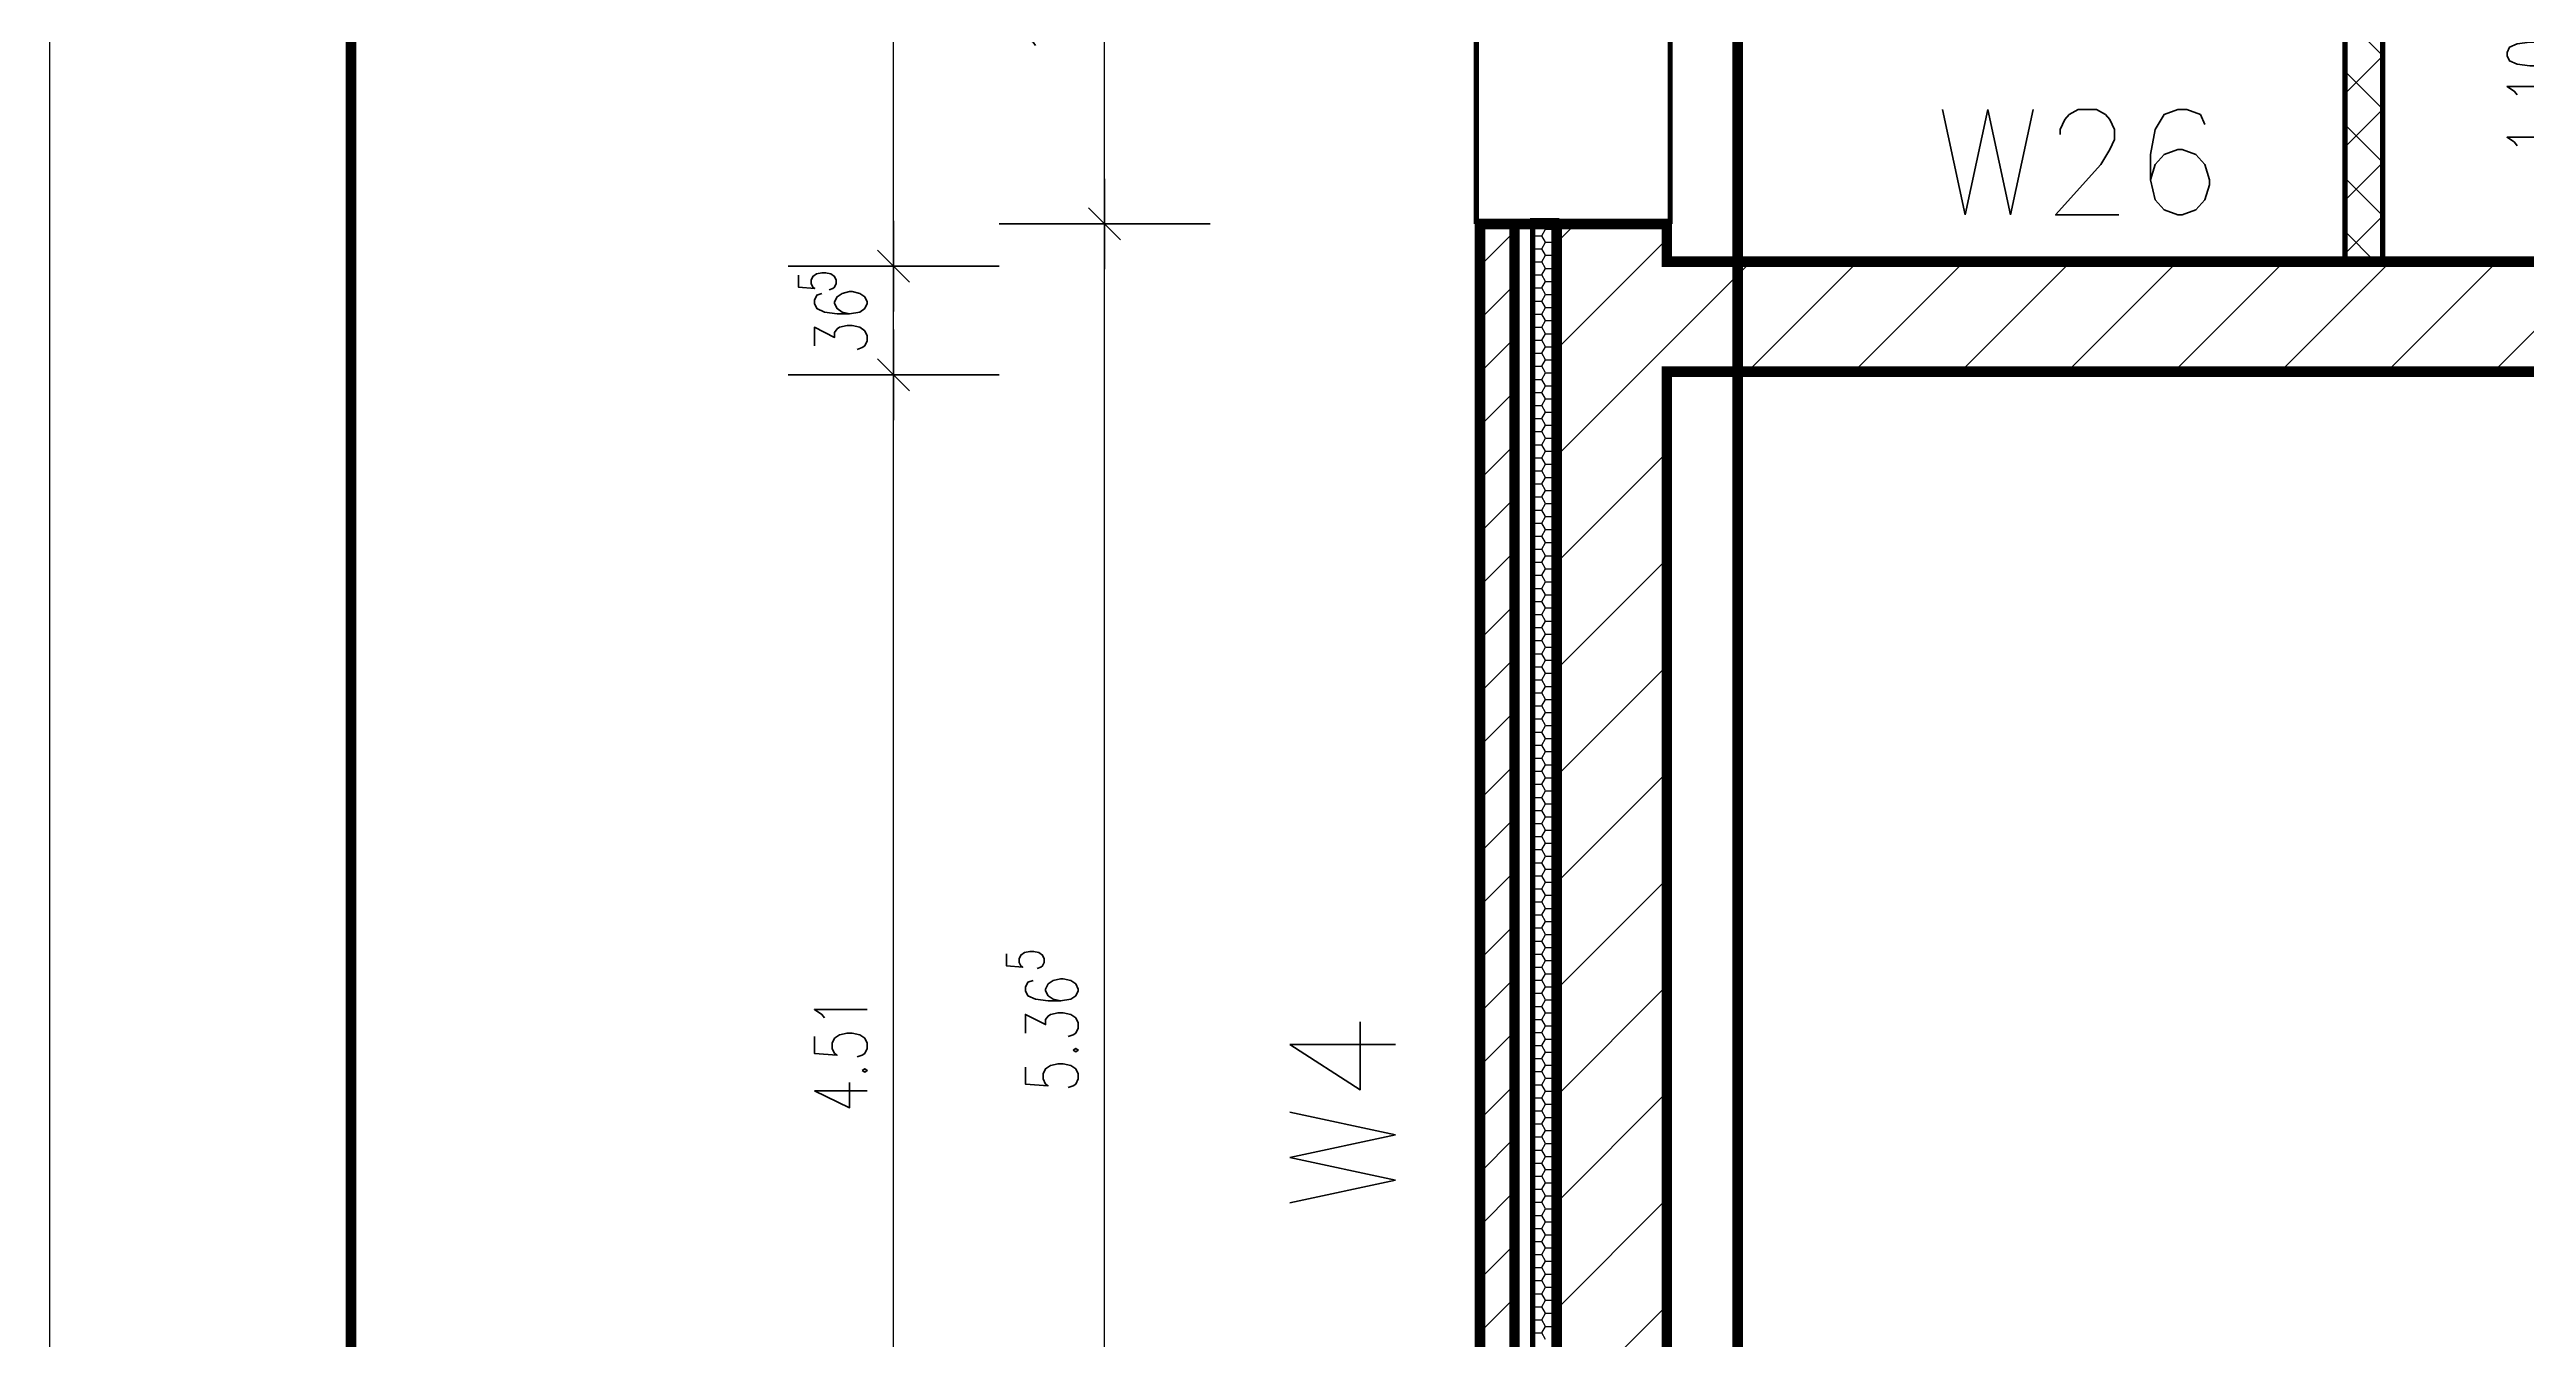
# Model space of a CAD drawing. Extents: x 0 to 42050, y 0 to 29700.
# Drawn here: x 0 to 8217, y 10917 to 15193 of the extents above; entities that cross this region are included whole.
import ezdxf
from ezdxf.enums import TextEntityAlignment as Align

# ---------------------------------------------------------------- set-up
doc = ezdxf.new("R2010")
doc.units = 0
doc.header["$LTSCALE"] = 1000
doc.linetypes.add('STRICHPUNKT', pattern=[1, 0.5, -0.25, 0, -0.25])
doc.layers.get('0').update_dxf_attribs({"linetype": 'CONTINUOUS'})
doc.layers.get('DEFPOINTS').update_dxf_attribs({"linetype": 'CONTINUOUS'})
for name, color, linetype in [('BEMASSUNG', 3, 'CONTINUOUS'), ('DAEMMUNG', 6, 'CONTINUOUS'), ('FENSTER', 8, 'CONTINUOUS'), ('LEGENDE-70', 1, 'CONTINUOUS'), ('MAUERWERK', 7, 'CONTINUOUS'), ('SCHNITTLINIEN', 1, 'STRICHPUNKT'), ('SCHRAFFUR-DAEMMUNG', 6, 'CONTINUOUS'), ('SCHRAFFUR-MAUER', 7, 'CONTINUOUS'), ('SCHRAFFUR-TRENNWAND', 5, 'CONTINUOUS'), ('SCHRAFFUR-VORMAUER', 7, 'CONTINUOUS'), ('TRENNWAENDE', 5, 'CONTINUOUS'), ('VORSATZSCHALLE', 7, 'CONTINUOUS')]:
    doc.layers.add(name, color=color, linetype=linetype)
doc.styles.get("Standard").update_dxf_attribs({"font": 'TXT.SHX', "width": 0.75, "height": 175})
doc.styles.add('STANDART', font='TXT.SHX', dxfattribs={"width": 0.75, "height": 175})
doc.dimstyles.get("Standard").update_dxf_attribs({"dimtxt": 2.5, "dimasz": 2.5, "dimexe": 1.25, "dimexo": 0.625, "dimtad": 1, "dimcen": 2.5, "dimazin": 3, "dimtfac": 1, "dimtmove": 0, "dimatfit": 3})

# ---------------------------------------------------------------- blocks, each defined once
blk = doc.blocks.new('*X14')
at = {"color": 0}
for p, q in [((5000, 14553.300859), (5061.699141, 14615)), ((5000, 14199.747468), (5365, 14564.747468)), ((5000, 13846.194078), (5643.805922, 14490)), ((5632.359313, 14125), (5997.359313, 14490)), ((5985.912703, 14125), (6350.912703, 14490)), ((6339.466094, 14125), (6704.466094, 14490)), ((6693.019485, 14125), (7058.019485, 14490)), ((7046.572875, 14125), (7411.572875, 14490)), ((7400.126266, 14125), (7765.126266, 14490)), ((7753.679656, 14125), (8118.679656, 14490)), ((8107.233047, 14125), (8472.233047, 14490)), ((5000, 13492.640687), (5365, 13857.640687)), ((5000, 13139.087297), (5365, 13504.087297)), ((5000, 12785.533906), (5365, 13150.533906)), ((5000, 12431.980515), (5365, 12796.980515)), ((5000, 12078.427125), (5365, 12443.427125)), ((5000, 11724.873734), (5365, 12089.873734)), ((5000, 11371.320344), (5365, 11736.320344)), ((5000, 11017.766953), (5365, 11382.766953)), ((5000, 10664.213562), (5365, 11029.213562))]:
    blk.add_line(p, q, dxfattribs=at)
blk = doc.blocks.new('*X20')
at = {"color": 0}
for p, q in [((4745, 14475.077554), (4860, 14590.077554)), ((4745, 14298.300859), (4860, 14413.300859)), ((4745, 14121.524164), (4860, 14236.524164)), ((4745, 13944.747468), (4860, 14059.747468)), ((4745, 13767.970773), (4860, 13882.970773)), ((4745, 13591.194078), (4860, 13706.194078)), ((4745, 13414.417382), (4860, 13529.417382)), ((4745, 13237.640687), (4860, 13352.640687)), ((4745, 13060.863992), (4860, 13175.863992)), ((4745, 12884.087297), (4860, 12999.087297)), ((4745, 12707.310601), (4860, 12822.310601)), ((4745, 12530.533906), (4860, 12645.533906)), ((4745, 12353.757211), (4860, 12468.757211)), ((4745, 12176.980515), (4860, 12291.980515)), ((4745, 12000.20382), (4860, 12115.20382)), ((4745, 11823.427125), (4860, 11938.427125)), ((4745, 11646.650429), (4860, 11761.650429)), ((4745, 11469.873734), (4860, 11584.873734)), ((4745, 11293.097039), (4860, 11408.097039)), ((4745, 11116.320344), (4860, 11231.320344)), ((4745, 10939.543648), (4860, 11054.543648)), ((4745, 10762.766953), (4860, 10877.766953)), ((4745, 10585.990258), (4860, 10700.990258)), ((4745, 10409.213562), (4860, 10524.213562)), ((4745, 10232.436867), (4860, 10347.436867)), ((4745, 10055.660172), (4860, 10170.660172)), ((4745, 9878.883476), (4860, 9993.883476)), ((4745, 9702.106781), (4860, 9817.106781)), ((4745, 9525.330086), (4860, 9640.330086)), ((4745, 9348.553391), (4860, 9463.553391)), ((4745, 9171.776695), (4860, 9286.776695)), ((4745, 8995), (4860, 9110)), ((4921.776695, 8995), (5036.776695, 9110)), ((5098.553391, 8995), (5213.553391, 9110)), ((5275.330086, 8995), (5390.330086, 9110)), ((5452.106781, 8995), (5567.106781, 9110)), ((5628.883476, 8995), (5743.883476, 9110)), ((5805.660172, 8995), (5920.660172, 9110)), ((5982.436867, 8995), (6097.436867, 9110)), ((6159.213562, 8995), (6274.213562, 9110)), ((6335.990258, 8995), (6450.990258, 9110)), ((6512.766953, 8995), (6627.766953, 9110)), ((6689.543648, 8995), (6804.543648, 9110)), ((6866.320344, 8995), (6981.320344, 9110)), ((7043.097039, 8995), (7158.097039, 9110)), ((7219.873734, 8995), (7334.873734, 9110)), ((7396.650429, 8995), (7511.650429, 9110)), ((7573.427125, 8995), (7688.427125, 9110))]:
    blk.add_line(p, q, dxfattribs=at)
blk = doc.blocks.new('*X34')
at = {"color": 0}
for p, q in [((7615, 15577.310601), (7627.689399, 15590)), ((7740, 15525.61146), (7675.61146, 15590)), ((7615, 15400.533906), (7740, 15525.533906)), ((7740, 15348.834765), (7615, 15473.834765)), ((7615, 15223.757211), (7740, 15348.757211)), ((7740, 15172.05807), (7615, 15297.05807)), ((7615, 15046.980515), (7740, 15171.980515)), ((7740, 14995.281374), (7615, 15120.281374)), ((7615, 14870.20382), (7740, 14995.20382)), ((7740, 14818.504679), (7615, 14943.504679)), ((7615, 14693.427125), (7740, 14818.427125)), ((7740, 14641.727984), (7615, 14766.727984)), ((7615, 14516.650429), (7740, 14641.650429)), ((7714.951288, 14490), (7615, 14589.951288))]:
    blk.add_line(p, q, dxfattribs=at)
blk = doc.blocks.new('*X44')
at = {"color": 0}
for p, q in [((4924.99999, 14619.357498), (4921.020602, 14626.25)), ((4950.00001, 14619.357498), (4953.979398, 14626.25)), ((4999.99999, 14619.357498), (4996.020602, 14626.25)), ((4920, 14610.697225), (4925.00001, 14619.357497)), ((4924.99999, 14576.056228), (4920, 14584.716465)), ((4920, 14567.395955), (4925.00001, 14576.056227)), ((4925, 14619.35748), (4950, 14619.35748)), ((4925, 14576.05621), (4950, 14576.05621)), ((4962.49999, 14597.706863), (4949.99999, 14619.357498)), ((4962.49999, 14554.405592), (4949.99999, 14576.056228)), ((4950.00001, 14576.056227), (4962.50001, 14597.706862)), ((4950.00001, 14532.754957), (4962.50001, 14554.405592)), ((4962.5, 14597.706845), (4987.5, 14597.706845)), ((4962.5, 14554.405575), (4987.5, 14554.405575)), ((4999.99999, 14576.056227), (4987.49999, 14597.706863)), ((4999.99999, 14532.754957), (4987.49999, 14554.405592)), ((4987.50001, 14597.706863), (5000, 14619.35748)), ((4987.50001, 14554.405592), (5000, 14576.05621)), ((4924.99999, 14532.754957), (4920, 14541.415195)), ((4920, 14524.094685), (4925.00001, 14532.754957)), ((4924.99999, 14489.453687), (4920, 14498.113925)), ((4920, 14480.793415), (4925.00001, 14489.453687)), ((4925, 14532.75494), (4950, 14532.75494)), ((4925, 14489.45367), (4950, 14489.45367)), ((4962.49999, 14511.104322), (4949.99999, 14532.754957)), ((4962.49999, 14467.803052), (4949.99999, 14489.453687)), ((4950.00001, 14489.453687), (4962.50001, 14511.104322)), ((4950.00001, 14446.152417), (4962.50001, 14467.803052)), ((4962.5, 14511.104305), (4987.5, 14511.104305)), ((4962.5, 14467.803035), (4987.5, 14467.803035)), ((4999.99999, 14489.453687), (4987.49999, 14511.104322)), ((4999.99999, 14446.152417), (4987.49999, 14467.803052)), ((4987.50001, 14511.104322), (5000, 14532.75494)), ((4987.50001, 14467.803052), (5000, 14489.45367)), ((4924.99999, 14446.152417), (4920, 14454.812655)), ((4920, 14437.492145), (4925.00001, 14446.152417)), ((4924.99999, 14402.851147), (4920, 14411.511385)), ((4920, 14394.190875), (4925.00001, 14402.851147)), ((4925, 14446.1524), (4950, 14446.1524)), ((4925, 14402.85113), (4950, 14402.85113)), ((4962.49999, 14424.501782), (4949.99999, 14446.152417)), ((4962.49999, 14381.200512), (4949.99999, 14402.851147)), ((4950.00001, 14402.851147), (4962.50001, 14424.501782)), ((4950.00001, 14359.549877), (4962.50001, 14381.200512)), ((4962.5, 14424.501765), (4987.5, 14424.501765)), ((4962.5, 14381.200495), (4987.5, 14381.200495)), ((4999.99999, 14402.851147), (4987.49999, 14424.501782)), ((4999.99999, 14359.549877), (4987.49999, 14381.200512)), ((4987.50001, 14424.501782), (5000, 14446.1524)), ((4987.50001, 14381.200512), (5000, 14402.85113)), ((4924.999991, 14359.549877), (4920, 14368.210115)), ((4920, 14350.889605), (4925.00001, 14359.549877)), ((4924.999991, 14316.248607), (4920, 14324.908845)), ((4920, 14307.588335), (4925.00001, 14316.248606)), ((4925, 14359.54986), (4950, 14359.54986)), ((4925, 14316.24859), (4950, 14316.24859)), ((4962.49999, 14337.899242), (4949.99999, 14359.549877)), ((4962.499991, 14294.597972), (4949.999991, 14316.248607)), ((4950.00001, 14316.248607), (4962.50001, 14337.899242)), ((4962.5, 14337.899225), (4987.5, 14337.899225)), ((4999.99999, 14316.248607), (4987.49999, 14337.899242)), ((4987.50001, 14337.899242), (5000, 14359.54986)), ((4987.50001, 14294.597972), (5000, 14316.24859)), ((4924.999991, 14272.947337), (4920, 14281.607575)), ((4920, 14264.287065), (4925.00001, 14272.947336)), ((4924.999991, 14229.646066), (4920, 14238.306305)), ((4920, 14220.985795), (4925.00001, 14229.646066)), ((4925, 14272.94732), (4950, 14272.94732)), ((4925, 14229.64605), (4950, 14229.64605)), ((4962.499991, 14251.296701), (4949.999991, 14272.947337)), ((4962.499991, 14207.995431), (4949.999991, 14229.646066)), ((4950.00001, 14272.947336), (4962.50001, 14294.597971)), ((4950.00001, 14229.646066), (4962.50001, 14251.296701)), ((4962.5, 14294.597955), (4987.5, 14294.597955)), ((4962.5, 14251.296685), (4987.5, 14251.296685)), ((4999.99999, 14272.947336), (4987.49999, 14294.597972)), ((4999.999991, 14229.646066), (4987.499991, 14251.296701)), ((4987.500009, 14207.995431), (5000, 14229.64605)), ((4987.50001, 14251.296701), (5000, 14272.94732)), ((4924.999991, 14186.344796), (4920, 14195.005035)), ((4920, 14177.684525), (4925.00001, 14186.344796)), ((4924.999991, 14143.043526), (4920, 14151.703765)), ((4920, 14134.383255), (4925.00001, 14143.043526)), ((4925, 14186.34478), (4950, 14186.34478)), ((4925, 14143.04351), (4950, 14143.04351)), ((4962.499991, 14164.694161), (4949.999991, 14186.344796)), ((4962.499991, 14121.392891), (4949.999991, 14143.043526)), ((4950.000009, 14143.043526), (4962.500009, 14164.694161)), ((4950.00001, 14186.344796), (4962.50001, 14207.995431)), ((4962.5, 14207.995415), (4987.5, 14207.995415)), ((4962.5, 14164.694145), (4987.5, 14164.694145)), ((4999.999991, 14186.344796), (4987.499991, 14207.995431)), ((4999.999991, 14143.043526), (4987.499991, 14164.694161)), ((4987.500009, 14164.694161), (5000, 14186.34478)), ((4987.500009, 14121.392891), (5000, 14143.04351)), ((4924.999991, 14099.742256), (4920, 14108.402495)), ((4920, 14091.081985), (4925.000009, 14099.742256)), ((4924.999991, 14056.440986), (4920, 14065.101225)), ((4920, 14047.780715), (4925.000009, 14056.440986)), ((4925, 14099.74224), (4950, 14099.74224)), ((4925, 14056.44097), (4950, 14056.44097)), ((4962.499991, 14078.091621), (4949.999991, 14099.742256)), ((4962.499991, 14034.790351), (4949.999991, 14056.440986)), ((4950.000009, 14099.742256), (4962.500009, 14121.392891)), ((4950.000009, 14056.440986), (4962.500009, 14078.091621)), ((4962.5, 14121.392875), (4987.5, 14121.392875)), ((4962.5, 14078.091605), (4987.5, 14078.091605)), ((4999.999991, 14099.742256), (4987.499991, 14121.392891)), ((4999.999991, 14056.440986), (4987.499991, 14078.091621)), ((4987.500009, 14078.091621), (5000, 14099.74224)), ((4987.500009, 14034.790351), (5000, 14056.44097)), ((4924.999991, 14013.139716), (4920, 14021.799955)), ((4920, 14004.479445), (4925.000009, 14013.139715)), ((4924.999991, 13969.838446), (4920, 13978.498685)), ((4920, 13961.178175), (4925.000009, 13969.838445)), ((4925, 14013.1397), (4950, 14013.1397)), ((4925, 13969.83843), (4950, 13969.83843)), ((4962.499991, 13991.489081), (4949.999991, 14013.139716)), ((4962.499991, 13948.18781), (4949.999991, 13969.838446)), ((4950.000009, 14013.139716), (4962.500009, 14034.790351)), ((4950.000009, 13969.838445), (4962.500009, 13991.48908)), ((4962.5, 14034.790335), (4987.5, 14034.790335)), ((4962.5, 13991.489065), (4987.5, 13991.489065)), ((4999.999991, 14013.139716), (4987.499991, 14034.790351)), ((4999.999991, 13969.838445), (4987.499991, 13991.489081)), ((4987.500009, 13991.489081), (5000, 14013.1397)), ((4987.500009, 13948.18781), (5000, 13969.83843)), ((4924.999991, 13926.537175), (4920, 13935.197415)), ((4920, 13917.876905), (4925.000009, 13926.537175)), ((4924.999991, 13883.235905), (4920, 13891.896145)), ((4925, 13926.53716), (4950, 13926.53716)), ((4962.499991, 13904.88654), (4949.999991, 13926.537175)), ((4950.000009, 13926.537175), (4962.500009, 13948.18781)), ((4950.000009, 13883.235905), (4962.500009, 13904.88654)), ((4962.5, 13948.187795), (4987.5, 13948.187795)), ((4962.5, 13904.886525), (4987.5, 13904.886525)), ((4999.999991, 13926.537175), (4987.499991, 13948.18781)), ((4999.999991, 13883.235905), (4987.499991, 13904.88654)), ((4987.500009, 13904.88654), (5000, 13926.53716)), ((4920, 13874.575635), (4925.000009, 13883.235905)), ((4924.999992, 13839.934635), (4920, 13848.594875)), ((4920, 13831.274365), (4925.000009, 13839.934635)), ((4924.999992, 13796.633365), (4920, 13805.293605)), ((4925, 13883.23589), (4950, 13883.23589)), ((4925, 13839.93462), (4950, 13839.93462)), ((4962.499991, 13861.58527), (4949.999991, 13883.235905)), ((4962.499991, 13818.284), (4949.999991, 13839.934635)), ((4950.000009, 13839.934635), (4962.500009, 13861.58527)), ((4950.000009, 13796.633365), (4962.500009, 13818.284)), ((4962.5, 13861.585255), (4987.5, 13861.585255)), ((4962.5, 13818.283985), (4987.5, 13818.283985)), ((4999.999991, 13839.934635), (4987.499991, 13861.58527)), ((4999.999991, 13796.633365), (4987.499991, 13818.284)), ((4987.500009, 13861.58527), (5000, 13883.23589)), ((4987.500009, 13818.284), (5000, 13839.93462)), ((4920, 13787.973095), (4925.000009, 13796.633365)), ((4924.999992, 13753.332095), (4920, 13761.992335)), ((4920, 13744.671825), (4925.000009, 13753.332095)), ((4925, 13796.63335), (4950, 13796.63335)), ((4925, 13753.33208), (4950, 13753.33208)), ((4962.499992, 13774.98273), (4949.999992, 13796.633365)), ((4962.499992, 13731.68146), (4949.999992, 13753.332095)), ((4950.000009, 13753.332095), (4962.500009, 13774.98273)), ((4950.000009, 13710.030825), (4962.500009, 13731.68146)), ((4962.5, 13774.982715), (4987.5, 13774.982715)), ((4962.5, 13731.681445), (4987.5, 13731.681445)), ((4999.999991, 13753.332095), (4987.499991, 13774.98273)), ((4999.999992, 13710.030825), (4987.499992, 13731.68146)), ((4987.500009, 13774.98273), (5000, 13796.63335)), ((4987.500009, 13731.68146), (5000, 13753.33208)), ((4924.999992, 13710.030825), (4920, 13718.691065)), ((4920, 13701.370555), (4925.000009, 13710.030824)), ((4924.999992, 13666.729555), (4920, 13675.389795)), ((4920, 13658.069285), (4925.000009, 13666.729554)), ((4925, 13710.03081), (4950, 13710.03081)), ((4925, 13666.72954), (4950, 13666.72954)), ((4962.499992, 13688.38019), (4949.999992, 13710.030825)), ((4962.499992, 13645.078919), (4949.999992, 13666.729555)), ((4950.000008, 13623.428284), (4962.500008, 13645.078919)), ((4950.000009, 13666.729554), (4962.500009, 13688.380189)), ((4962.5, 13688.380175), (4987.5, 13688.380175)), ((4962.5, 13645.078905), (4987.5, 13645.078905)), ((4999.999992, 13666.729554), (4987.499992, 13688.38019)), ((4999.999992, 13623.428284), (4987.499992, 13645.078919)), ((4987.500008, 13688.38019), (5000, 13710.03081)), ((4987.500008, 13645.078919), (5000, 13666.72954)), ((4924.999992, 13623.428284), (4920, 13632.088525)), ((4920, 13614.768015), (4925.000009, 13623.428284)), ((4924.999992, 13580.127014), (4920, 13588.787255)), ((4920, 13571.466745), (4925.000008, 13580.127014)), ((4925, 13623.42827), (4950, 13623.42827)), ((4925, 13580.127), (4950, 13580.127)), ((4962.499992, 13601.777649), (4949.999992, 13623.428284)), ((4962.499992, 13558.476379), (4949.999992, 13580.127014)), ((4950.000008, 13580.127014), (4962.500008, 13601.777649)), ((4950.000008, 13536.825744), (4962.500008, 13558.476379)), ((4962.5, 13601.777635), (4987.5, 13601.777635)), ((4962.5, 13558.476365), (4987.5, 13558.476365)), ((4999.999992, 13580.127014), (4987.499992, 13601.777649)), ((4999.999992, 13536.825744), (4987.499992, 13558.476379)), ((4987.500008, 13601.777649), (5000, 13623.42827)), ((4987.500008, 13558.476379), (5000, 13580.127)), ((4924.999992, 13536.825744), (4920, 13545.485985)), ((4920, 13528.165475), (4925.000008, 13536.825744)), ((4924.999992, 13493.524474), (4920, 13502.184715)), ((4920, 13484.864205), (4925.000008, 13493.524474)), ((4925, 13536.82573), (4950, 13536.82573)), ((4925, 13493.52446), (4950, 13493.52446)), ((4962.499992, 13515.175109), (4949.999992, 13536.825744)), ((4962.499992, 13471.873839), (4949.999992, 13493.524474)), ((4950.000008, 13493.524474), (4962.500008, 13515.175109)), ((4962.5, 13515.175095), (4987.5, 13515.175095)), ((4999.999992, 13493.524474), (4987.499992, 13515.175109)), ((4987.500008, 13515.175109), (5000, 13536.82573)), ((4987.500008, 13471.873839), (5000, 13493.52446)), ((4924.999992, 13450.223204), (4920, 13458.883445)), ((4920, 13441.562935), (4925.000008, 13450.223204)), ((4924.999992, 13406.921934), (4920, 13415.582175)), ((4920, 13398.261665), (4925.000008, 13406.921933)), ((4925, 13450.22319), (4950, 13450.22319)), ((4925, 13406.92192), (4950, 13406.92192)), ((4962.499992, 13428.572569), (4949.999992, 13450.223204)), ((4962.499992, 13385.271299), (4949.999992, 13406.921934)), ((4950.000008, 13450.223204), (4962.500008, 13471.873839)), ((4950.000008, 13406.921934), (4962.500008, 13428.572569)), ((4962.5, 13471.873825), (4987.5, 13471.873825)), ((4962.5, 13428.572555), (4987.5, 13428.572555)), ((4999.999992, 13450.223204), (4987.499992, 13471.873839)), ((4999.999992, 13406.921934), (4987.499992, 13428.572569)), ((4987.500008, 13428.572569), (5000, 13450.22319)), ((4987.500008, 13385.271299), (5000, 13406.92192)), ((4924.999992, 13363.620664), (4920, 13372.280905)), ((4920, 13354.960395), (4925.000008, 13363.620663)), ((4924.999993, 13320.319393), (4920, 13328.979635)), ((4920, 13311.659125), (4925.000008, 13320.319393)), ((4925, 13363.62065), (4950, 13363.62065)), ((4925, 13320.31938), (4950, 13320.31938)), ((4962.499992, 13341.970028), (4949.999992, 13363.620664)), ((4962.499992, 13298.668758), (4949.999992, 13320.319393)), ((4950.000008, 13363.620663), (4962.500008, 13385.271298)), ((4950.000008, 13320.319393), (4962.500008, 13341.970028)), ((4962.5, 13385.271285), (4987.5, 13385.271285)), ((4962.5, 13341.970015), (4987.5, 13341.970015)), ((4999.999992, 13363.620663), (4987.499992, 13385.271299)), ((4999.999992, 13320.319393), (4987.499992, 13341.970028)), ((4987.500008, 13341.970028), (5000, 13363.62065)), ((4987.500008, 13298.668758), (5000, 13320.31938)), ((4924.999993, 13277.018123), (4920, 13285.678365)), ((4920, 13268.357855), (4925.000008, 13277.018123)), ((4924.999993, 13233.716853), (4920, 13242.377095)), ((4920, 13225.056585), (4925.000008, 13233.716853)), ((4925, 13277.01811), (4950, 13277.01811)), ((4925, 13233.71684), (4950, 13233.71684)), ((4962.499993, 13255.367488), (4949.999993, 13277.018123)), ((4962.499993, 13212.066218), (4949.999993, 13233.716853)), ((4950.000008, 13277.018123), (4962.500008, 13298.668758)), ((4950.000008, 13233.716853), (4962.500008, 13255.367488)), ((4962.5, 13298.668745), (4987.5, 13298.668745)), ((4962.5, 13255.367475), (4987.5, 13255.367475)), ((4999.999992, 13277.018123), (4987.499992, 13298.668758)), ((4999.999992, 13233.716853), (4987.499992, 13255.367488)), ((4987.500008, 13255.367488), (5000, 13277.01811)), ((4987.500008, 13212.066218), (5000, 13233.71684)), ((4924.999993, 13190.415583), (4920, 13199.075825)), ((4920, 13181.755315), (4925.000008, 13190.415583)), ((4924.999993, 13147.114313), (4920, 13155.774555)), ((4920, 13138.454045), (4925.000008, 13147.114313)), ((4925, 13190.41557), (4950, 13190.41557)), ((4925, 13147.1143), (4950, 13147.1143)), ((4962.499993, 13168.764948), (4949.999993, 13190.415583)), ((4962.499993, 13125.463678), (4949.999993, 13147.114313)), ((4950.000008, 13190.415583), (4962.500008, 13212.066218)), ((4950.000008, 13147.114313), (4962.500008, 13168.764948)), ((4962.5, 13212.066205), (4987.5, 13212.066205)), ((4962.5, 13168.764935), (4987.5, 13168.764935)), ((4999.999993, 13190.415583), (4987.499993, 13212.066218)), ((4999.999993, 13147.114313), (4987.499993, 13168.764948)), ((4987.500007, 13168.764948), (5000, 13190.41557)), ((4987.500007, 13125.463678), (5000, 13147.1143)), ((4924.999993, 13103.813043), (4920, 13112.473285)), ((4920, 13095.152775), (4925.000008, 13103.813042)), ((4924.999993, 13060.511773), (4920, 13069.172015)), ((4925, 13103.81303), (4950, 13103.81303)), ((4962.499993, 13082.162408), (4949.999993, 13103.813043)), ((4950.000007, 13103.813043), (4962.500007, 13125.463678)), ((4950.000007, 13060.511772), (4962.500007, 13082.162407)), ((4962.5, 13125.463665), (4987.5, 13125.463665)), ((4962.5, 13082.162395), (4987.5, 13082.162395)), ((4999.999993, 13103.813043), (4987.499993, 13125.463678)), ((4999.999993, 13060.511772), (4987.499993, 13082.162408)), ((4987.500007, 13082.162408), (5000, 13103.81303)), ((4920, 13051.851505), (4925.000007, 13060.511772)), ((4924.999993, 13017.210502), (4920, 13025.870745)), ((4920, 13008.550235), (4925.000007, 13017.210502)), ((4925, 13060.51176), (4950, 13060.51176)), ((4925, 13017.21049), (4950, 13017.21049)), ((4962.499993, 13038.861137), (4949.999993, 13060.511773)), ((4962.499993, 12995.559867), (4949.999993, 13017.210502)), ((4950.000007, 13017.210502), (4962.500007, 13038.861137)), ((4950.000007, 12973.909232), (4962.500007, 12995.559867)), ((4962.5, 13038.861125), (4987.5, 13038.861125)), ((4962.5, 12995.559855), (4987.5, 12995.559855)), ((4999.999993, 13017.210502), (4987.499993, 13038.861137)), ((4999.999993, 12973.909232), (4987.499993, 12995.559867)), ((4987.500007, 13038.861137), (5000, 13060.51176)), ((4987.500007, 12995.559867), (5000, 13017.21049)), ((4924.999993, 12973.909232), (4920, 12982.569475)), ((4920, 12965.248965), (4925.000007, 12973.909232)), ((4924.999993, 12930.607962), (4920, 12939.268205)), ((4920, 12921.947695), (4925.000007, 12930.607962)), ((4925, 12973.90922), (4950, 12973.90922)), ((4925, 12930.60795), (4950, 12930.60795)), ((4962.499993, 12952.258597), (4949.999993, 12973.909232)), ((4962.499993, 12908.957327), (4949.999993, 12930.607962)), ((4950.000007, 12930.607962), (4962.500007, 12952.258597)), ((4950.000007, 12887.306692), (4962.500007, 12908.957327)), ((4962.5, 12952.258585), (4987.5, 12952.258585)), ((4962.5, 12908.957315), (4987.5, 12908.957315)), ((4999.999993, 12930.607962), (4987.499993, 12952.258597)), ((4999.999993, 12887.306692), (4987.499993, 12908.957327)), ((4987.500007, 12952.258597), (5000, 12973.90922)), ((4987.500007, 12908.957327), (5000, 12930.60795)), ((4924.999993, 12887.306692), (4920, 12895.966935)), ((4920, 12878.646425), (4925.000007, 12887.306692)), ((4924.999993, 12844.005422), (4920, 12852.665665)), ((4920, 12835.345155), (4925.000007, 12844.005422)), ((4925, 12887.30668), (4950, 12887.30668)), ((4925, 12844.00541), (4950, 12844.00541)), ((4962.499993, 12865.656057), (4949.999993, 12887.306692)), ((4962.499993, 12822.354787), (4949.999993, 12844.005422)), ((4950.000007, 12844.005422), (4962.500007, 12865.656057)), ((4950.000007, 12800.704152), (4962.500007, 12822.354787)), ((4962.5, 12865.656045), (4987.5, 12865.656045)), ((4962.5, 12822.354775), (4987.5, 12822.354775)), ((4999.999993, 12844.005422), (4987.499993, 12865.656057)), ((4999.999993, 12800.704152), (4987.499993, 12822.354787)), ((4987.500007, 12865.656057), (5000, 12887.30668)), ((4987.500007, 12822.354787), (5000, 12844.00541)), ((4924.999994, 12800.704152), (4920, 12809.364395)), ((4920, 12792.043885), (4925.000007, 12800.704151)), ((4924.999994, 12757.402882), (4920, 12766.063125)), ((4920, 12748.742615), (4925.000007, 12757.402881)), ((4925, 12800.70414), (4950, 12800.70414)), ((4925, 12757.40287), (4950, 12757.40287)), ((4962.499993, 12779.053517), (4949.999993, 12800.704152)), ((4962.499994, 12735.752246), (4949.999994, 12757.402882)), ((4950.000007, 12757.402881), (4962.500007, 12779.053516)), ((4962.5, 12779.053505), (4987.5, 12779.053505)), ((4999.999993, 12757.402881), (4987.499993, 12779.053517)), ((4987.500007, 12779.053517), (5000, 12800.70414)), ((4987.500007, 12735.752246), (5000, 12757.40287)), ((4924.999994, 12714.101611), (4920, 12722.761855)), ((4920, 12705.441345), (4925.000007, 12714.101611)), ((4924.999994, 12670.800341), (4920, 12679.460585)), ((4920, 12662.140075), (4925.000007, 12670.800341)), ((4925, 12714.1016), (4950, 12714.1016)), ((4925, 12670.80033), (4950, 12670.80033)), ((4962.499994, 12692.450976), (4949.999994, 12714.101611)), ((4962.499994, 12649.149706), (4949.999994, 12670.800341)), ((4950.000007, 12714.101611), (4962.500007, 12735.752246)), ((4950.000007, 12670.800341), (4962.500007, 12692.450976)), ((4962.5, 12735.752235), (4987.5, 12735.752235)), ((4962.5, 12692.450965), (4987.5, 12692.450965)), ((4999.999993, 12714.101611), (4987.499993, 12735.752246)), ((4999.999994, 12670.800341), (4987.499994, 12692.450976)), ((4987.500006, 12649.149706), (5000, 12670.80033)), ((4987.500007, 12692.450976), (5000, 12714.1016)), ((4924.999994, 12627.499071), (4920, 12636.159315)), ((4920, 12618.838805), (4925.000007, 12627.499071)), ((4924.999994, 12584.197801), (4920, 12592.858045)), ((4920, 12575.537535), (4925.000007, 12584.197801)), ((4925, 12627.49906), (4950, 12627.49906)), ((4925, 12584.19779), (4950, 12584.19779)), ((4962.499994, 12605.848436), (4949.999994, 12627.499071)), ((4962.499994, 12562.547166), (4949.999994, 12584.197801)), ((4950.000006, 12584.197801), (4962.500006, 12605.848436)), ((4950.000007, 12627.499071), (4962.500007, 12649.149706)), ((4962.5, 12649.149695), (4987.5, 12649.149695)), ((4962.5, 12605.848425), (4987.5, 12605.848425)), ((4999.999994, 12627.499071), (4987.499994, 12649.149706)), ((4999.999994, 12584.197801), (4987.499994, 12605.848436)), ((4987.500006, 12605.848436), (5000, 12627.49906)), ((4987.500006, 12562.547166), (5000, 12584.19779)), ((4924.999994, 12540.896531), (4920, 12549.556775)), ((4920, 12532.236265), (4925.000006, 12540.896531)), ((4924.999994, 12497.595261), (4920, 12506.255505)), ((4920, 12488.934995), (4925.000006, 12497.595261)), ((4925, 12540.89652), (4950, 12540.89652)), ((4925, 12497.59525), (4950, 12497.59525)), ((4962.499994, 12519.245896), (4949.999994, 12540.896531)), ((4962.499994, 12475.944626), (4949.999994, 12497.595261)), ((4950.000006, 12540.896531), (4962.500006, 12562.547166)), ((4950.000006, 12497.595261), (4962.500006, 12519.245896)), ((4962.5, 12562.547155), (4987.5, 12562.547155)), ((4962.5, 12519.245885), (4987.5, 12519.245885)), ((4999.999994, 12540.896531), (4987.499994, 12562.547166)), ((4999.999994, 12497.595261), (4987.499994, 12519.245896)), ((4987.500006, 12519.245896), (5000, 12540.89652)), ((4987.500006, 12475.944626), (5000, 12497.59525)), ((4924.999994, 12454.293991), (4920, 12462.954235)), ((4920, 12445.633725), (4925.000006, 12454.29399)), ((4924.999994, 12410.992721), (4920, 12419.652965)), ((4920, 12402.332455), (4925.000006, 12410.99272)), ((4925, 12454.29398), (4950, 12454.29398)), ((4925, 12410.99271), (4950, 12410.99271)), ((4962.499994, 12432.643356), (4949.999994, 12454.293991)), ((4962.499994, 12389.342085), (4949.999994, 12410.99272)), ((4950.000006, 12454.29399), (4962.500006, 12475.944626)), ((4950.000006, 12410.99272), (4962.500006, 12432.643355)), ((4962.5, 12475.944615), (4987.5, 12475.944615)), ((4962.5, 12432.643345), (4987.5, 12432.643345)), ((4999.999994, 12454.293991), (4987.499994, 12475.944626)), ((4999.999994, 12410.99272), (4987.499994, 12432.643355)), ((4987.500006, 12432.643355), (5000, 12454.29398)), ((4987.500006, 12389.342085), (5000, 12410.99271)), ((4924.999994, 12367.69145), (4920, 12376.351695)), ((4920, 12359.031185), (4925.000006, 12367.69145)), ((4924.999994, 12324.39018), (4920, 12333.050425)), ((4925, 12367.69144), (4950, 12367.69144)), ((4962.499994, 12346.040815), (4949.999994, 12367.69145)), ((4950.000006, 12367.69145), (4962.500006, 12389.342085)), ((4950.000006, 12324.39018), (4962.500006, 12346.040815)), ((4962.5, 12389.342075), (4987.5, 12389.342075)), ((4962.5, 12346.040805), (4987.5, 12346.040805)), ((4999.999994, 12367.69145), (4987.499994, 12389.342085)), ((4999.999994, 12324.39018), (4987.499994, 12346.040815)), ((4987.500006, 12346.040815), (5000, 12367.69144)), ((4920, 12315.729915), (4925.000006, 12324.39018)), ((4924.999995, 12281.08891), (4920, 12289.749155)), ((4920, 12272.428645), (4925.000006, 12281.08891)), ((4924.999995, 12237.78764), (4920, 12246.447885)), ((4925, 12324.39017), (4950, 12324.39017)), ((4925, 12281.0889), (4950, 12281.0889)), ((4962.499994, 12302.739545), (4949.999994, 12324.39018)), ((4962.499994, 12259.438275), (4949.999994, 12281.08891)), ((4950.000006, 12281.08891), (4962.500006, 12302.739545)), ((4950.000006, 12237.78764), (4962.500006, 12259.438275)), ((4962.5, 12302.739535), (4987.5, 12302.739535)), ((4962.5, 12259.438265), (4987.5, 12259.438265)), ((4999.999994, 12281.08891), (4987.499994, 12302.739545)), ((4999.999994, 12237.78764), (4987.499994, 12259.438275)), ((4987.500006, 12302.739545), (5000, 12324.39017)), ((4987.500006, 12259.438275), (5000, 12281.0889)), ((4920, 12229.127375), (4925.000006, 12237.78764)), ((4924.999995, 12194.48637), (4920, 12203.146615)), ((4920, 12185.826105), (4925.000006, 12194.48637)), ((4925, 12237.78763), (4950, 12237.78763)), ((4925, 12194.48636), (4950, 12194.48636)), ((4962.499995, 12216.137005), (4949.999995, 12237.78764)), ((4962.499995, 12172.835735), (4949.999995, 12194.48637)), ((4950.000006, 12194.48637), (4962.500006, 12216.137005)), ((4950.000006, 12151.185099), (4962.500006, 12172.835735)), ((4962.5, 12216.136995), (4987.5, 12216.136995)), ((4962.5, 12172.835725), (4987.5, 12172.835725)), ((4999.999994, 12194.48637), (4987.499994, 12216.137005)), ((4999.999995, 12151.1851), (4987.499995, 12172.835735)), ((4987.500006, 12216.137005), (5000, 12237.78763)), ((4987.500006, 12172.835735), (5000, 12194.48636)), ((4924.999995, 12151.1851), (4920, 12159.845345)), ((4920, 12142.524835), (4925.000006, 12151.185099)), ((4924.999995, 12107.88383), (4920, 12116.544075)), ((4920, 12099.223565), (4925.000006, 12107.883829)), ((4925, 12151.18509), (4950, 12151.18509)), ((4925, 12107.88382), (4950, 12107.88382)), ((4962.499995, 12129.534465), (4949.999995, 12151.1851)), ((4962.499995, 12086.233194), (4949.999995, 12107.883829)), ((4950.000005, 12064.582559), (4962.500005, 12086.233194)), ((4950.000006, 12107.883829), (4962.500006, 12129.534464)), ((4962.5, 12129.534455), (4987.5, 12129.534455)), ((4962.5, 12086.233185), (4987.5, 12086.233185)), ((4999.999995, 12107.883829), (4987.499995, 12129.534464)), ((4999.999995, 12064.582559), (4987.499995, 12086.233194)), ((4987.500005, 12129.534464), (5000, 12151.18509)), ((4987.500005, 12086.233194), (5000, 12107.88382)), ((4924.999995, 12064.582559), (4920, 12073.242805)), ((4920, 12055.922295), (4925.000006, 12064.582559)), ((4924.999995, 12021.281289), (4920, 12029.941535)), ((4920, 12012.621025), (4925.000005, 12021.281289)), ((4925, 12064.58255), (4950, 12064.58255)), ((4925, 12021.28128), (4950, 12021.28128)), ((4962.499995, 12042.931924), (4949.999995, 12064.582559)), ((4962.499995, 11999.630654), (4949.999995, 12021.281289)), ((4950.000005, 12021.281289), (4962.500005, 12042.931924)), ((4950.000005, 11977.980019), (4962.500005, 11999.630654)), ((4962.5, 12042.931915), (4987.5, 12042.931915)), ((4962.5, 11999.630645), (4987.5, 11999.630645)), ((4999.999995, 12021.281289), (4987.499995, 12042.931924)), ((4999.999995, 11977.980019), (4987.499995, 11999.630654)), ((4987.500005, 12042.931924), (5000, 12064.58255)), ((4987.500005, 11999.630654), (5000, 12021.28128)), ((4924.999995, 11977.980019), (4920, 11986.640265)), ((4920, 11969.319755), (4925.000005, 11977.980019)), ((4924.999995, 11934.678749), (4920, 11943.338995)), ((4920, 11926.018485), (4925.000005, 11934.678749)), ((4925, 11977.98001), (4950, 11977.98001)), ((4925, 11934.67874), (4950, 11934.67874)), ((4962.499995, 11956.329384), (4949.999995, 11977.980019)), ((4962.499995, 11913.028114), (4949.999995, 11934.678749)), ((4950.000005, 11934.678749), (4962.500005, 11956.329384)), ((4962.5, 11956.329375), (4987.5, 11956.329375)), ((4999.999995, 11934.678749), (4987.499995, 11956.329384)), ((4987.500005, 11956.329384), (5000, 11977.98001)), ((4987.500005, 11913.028114), (5000, 11934.67874)), ((4924.999995, 11891.377479), (4920, 11900.037725)), ((4920, 11882.717215), (4925.000005, 11891.377479)), ((4924.999995, 11848.076209), (4920, 11856.736455)), ((4920, 11839.415945), (4925.000005, 11848.076208)), ((4925, 11891.37747), (4950, 11891.37747)), ((4925, 11848.0762), (4950, 11848.0762)), ((4962.499995, 11869.726844), (4949.999995, 11891.377479)), ((4962.499995, 11826.425574), (4949.999995, 11848.076209)), ((4950.000005, 11891.377479), (4962.500005, 11913.028114)), ((4950.000005, 11848.076208), (4962.500005, 11869.726844)), ((4962.5, 11913.028105), (4987.5, 11913.028105)), ((4962.5, 11869.726835), (4987.5, 11869.726835)), ((4999.999995, 11891.377479), (4987.499995, 11913.028114)), ((4999.999995, 11848.076209), (4987.499995, 11869.726844)), ((4987.500005, 11869.726844), (5000, 11891.37747)), ((4987.500005, 11826.425573), (5000, 11848.0762)), ((4924.999995, 11804.774939), (4920, 11813.435185)), ((4920, 11796.114675), (4925.000005, 11804.774938)), ((4924.999995, 11761.473668), (4920, 11770.133915)), ((4920, 11752.813405), (4925.000005, 11761.473668)), ((4925, 11804.77493), (4950, 11804.77493)), ((4925, 11761.47366), (4950, 11761.47366)), ((4962.499995, 11783.124303), (4949.999995, 11804.774938)), ((4962.499995, 11739.823033), (4949.999995, 11761.473668)), ((4950.000005, 11804.774938), (4962.500005, 11826.425573)), ((4950.000005, 11761.473668), (4962.500005, 11783.124303)), ((4962.5, 11826.425565), (4987.5, 11826.425565)), ((4962.5, 11783.124295), (4987.5, 11783.124295)), ((4999.999995, 11804.774938), (4987.499995, 11826.425573)), ((4999.999995, 11761.473668), (4987.499995, 11783.124303)), ((4987.500005, 11783.124303), (5000, 11804.77493)), ((4987.500005, 11739.823033), (5000, 11761.47366)), ((4924.999996, 11718.172398), (4920, 11726.832645)), ((4920, 11709.512135), (4925.000005, 11718.172398)), ((4924.999996, 11674.871128), (4920, 11683.531375)), ((4920, 11666.210865), (4925.000005, 11674.871128)), ((4925, 11718.17239), (4950, 11718.17239)), ((4925, 11674.87112), (4950, 11674.87112)), ((4962.499995, 11696.521763), (4949.999995, 11718.172398)), ((4962.499996, 11653.220493), (4949.999996, 11674.871128)), ((4950.000005, 11718.172398), (4962.500005, 11739.823033)), ((4950.000005, 11674.871128), (4962.500005, 11696.521763)), ((4962.5, 11739.823025), (4987.5, 11739.823025)), ((4962.5, 11696.521755), (4987.5, 11696.521755)), ((4999.999995, 11718.172398), (4987.499995, 11739.823033)), ((4999.999995, 11674.871128), (4987.499995, 11696.521763)), ((4987.500005, 11696.521763), (5000, 11718.17239)), ((4987.500005, 11653.220493), (5000, 11674.87112)), ((4924.999996, 11631.569858), (4920, 11640.230105)), ((4920, 11622.909595), (4925.000005, 11631.569858)), ((4924.999996, 11588.268588), (4920, 11596.928835)), ((4920, 11579.608325), (4925.000005, 11588.268588)), ((4925, 11631.56985), (4950, 11631.56985)), ((4925, 11588.26858), (4950, 11588.26858)), ((4962.499996, 11609.919223), (4949.999996, 11631.569858)), ((4962.499996, 11566.617953), (4949.999996, 11588.268588)), ((4950.000005, 11631.569858), (4962.500005, 11653.220493)), ((4950.000005, 11588.268588), (4962.500005, 11609.919223)), ((4962.5, 11653.220485), (4987.5, 11653.220485)), ((4962.5, 11609.919215), (4987.5, 11609.919215)), ((4999.999995, 11631.569858), (4987.499995, 11653.220493)), ((4999.999996, 11588.268588), (4987.499996, 11609.919223)), ((4987.500004, 11566.617953), (5000, 11588.26858)), ((4987.500005, 11609.919223), (5000, 11631.56985)), ((4924.999996, 11544.967318), (4920, 11553.627565)), ((4920, 11536.307055), (4925.000005, 11544.967317)), ((4924.999996, 11501.666048), (4920, 11510.326295)), ((4925, 11544.96731), (4950, 11544.96731)), ((4962.499996, 11523.316683), (4949.999996, 11544.967318)), ((4950.000004, 11501.666047), (4962.500004, 11523.316682)), ((4950.000005, 11544.967317), (4962.500005, 11566.617953)), ((4962.5, 11566.617945), (4987.5, 11566.617945)), ((4962.5, 11523.316675), (4987.5, 11523.316675)), ((4999.999996, 11544.967318), (4987.499996, 11566.617953)), ((4999.999996, 11501.666047), (4987.499996, 11523.316682)), ((4987.500004, 11523.316682), (5000, 11544.96731)), ((4920, 11493.005785), (4925.000005, 11501.666047)), ((4924.999996, 11458.364777), (4920, 11467.025025)), ((4920, 11449.704515), (4925.000004, 11458.364777)), ((4924.999996, 11415.063507), (4920, 11423.723755)), ((4925, 11501.66604), (4950, 11501.66604)), ((4925, 11458.36477), (4950, 11458.36477)), ((4962.499996, 11480.015412), (4949.999996, 11501.666047)), ((4962.499996, 11436.714142), (4949.999996, 11458.364777)), ((4950.000004, 11458.364777), (4962.500004, 11480.015412)), ((4950.000004, 11415.063507), (4962.500004, 11436.714142)), ((4962.5, 11480.015405), (4987.5, 11480.015405)), ((4962.5, 11436.714135), (4987.5, 11436.714135)), ((4999.999996, 11458.364777), (4987.499996, 11480.015412)), ((4999.999996, 11415.063507), (4987.499996, 11436.714142)), ((4987.500004, 11480.015412), (5000, 11501.66604)), ((4987.500004, 11436.714142), (5000, 11458.36477)), ((4920, 11406.403245), (4925.000004, 11415.063507)), ((4924.999996, 11371.762237), (4920, 11380.422485)), ((4920, 11363.101975), (4925.000004, 11371.762237)), ((4925, 11415.0635), (4950, 11415.0635)), ((4925, 11371.76223), (4950, 11371.76223)), ((4962.499996, 11393.412872), (4949.999996, 11415.063507)), ((4962.499996, 11350.111602), (4949.999996, 11371.762237)), ((4950.000004, 11371.762237), (4962.500004, 11393.412872)), ((4950.000004, 11328.460967), (4962.500004, 11350.111602)), ((4962.5, 11393.412865), (4987.5, 11393.412865)), ((4962.5, 11350.111595), (4987.5, 11350.111595)), ((4999.999996, 11371.762237), (4987.499996, 11393.412872)), ((4999.999996, 11328.460967), (4987.499996, 11350.111602)), ((4987.500004, 11393.412872), (5000, 11415.0635)), ((4987.500004, 11350.111602), (5000, 11371.76223)), ((4924.999996, 11328.460967), (4920, 11337.121215)), ((4920, 11319.800705), (4925.000004, 11328.460967)), ((4924.999996, 11285.159697), (4920, 11293.819945)), ((4920, 11276.499435), (4925.000004, 11285.159697)), ((4925, 11328.46096), (4950, 11328.46096)), ((4925, 11285.15969), (4950, 11285.15969)), ((4962.499996, 11306.810332), (4949.999996, 11328.460967)), ((4962.499996, 11263.509062), (4949.999996, 11285.159697)), ((4950.000004, 11285.159697), (4962.500004, 11306.810332)), ((4950.000004, 11241.858426), (4962.500004, 11263.509062)), ((4962.5, 11306.810325), (4987.5, 11306.810325)), ((4962.5, 11263.509055), (4987.5, 11263.509055)), ((4999.999996, 11285.159697), (4987.499996, 11306.810332)), ((4999.999996, 11241.858427), (4987.499996, 11263.509062)), ((4987.500004, 11306.810332), (5000, 11328.46096)), ((4987.500004, 11263.509062), (5000, 11285.15969)), ((4924.999996, 11241.858427), (4920, 11250.518675)), ((4920, 11233.198165), (4925.000004, 11241.858426)), ((4924.999997, 11198.557157), (4920, 11207.217405)), ((4920, 11189.896895), (4925.000004, 11198.557156)), ((4925, 11241.85842), (4950, 11241.85842)), ((4925, 11198.55715), (4950, 11198.55715)), ((4962.499996, 11220.207792), (4949.999996, 11241.858427)), ((4962.499996, 11176.906521), (4949.999996, 11198.557156)), ((4950.000004, 11198.557156), (4962.500004, 11220.207791)), ((4950.000004, 11155.255886), (4962.500004, 11176.906521)), ((4962.5, 11220.207785), (4987.5, 11220.207785)), ((4962.5, 11176.906515), (4987.5, 11176.906515)), ((4999.999996, 11198.557156), (4987.499996, 11220.207791)), ((4999.999996, 11155.255886), (4987.499996, 11176.906521)), ((4987.500004, 11220.207791), (5000, 11241.85842)), ((4987.500004, 11176.906521), (5000, 11198.55715)), ((4924.999997, 11155.255886), (4920, 11163.916135)), ((4920, 11146.595625), (4925.000004, 11155.255886)), ((4924.999997, 11111.954616), (4920, 11120.614865)), ((4920, 11103.294355), (4925.000004, 11111.954616)), ((4925, 11155.25588), (4950, 11155.25588)), ((4925, 11111.95461), (4950, 11111.95461)), ((4962.499997, 11133.605251), (4949.999997, 11155.255886)), ((4962.499997, 11090.303981), (4949.999997, 11111.954616)), ((4950.000004, 11111.954616), (4962.500004, 11133.605251)), ((4962.5, 11133.605245), (4987.5, 11133.605245)), ((4999.999996, 11111.954616), (4987.499996, 11133.605251)), ((4987.500004, 11133.605251), (5000, 11155.25588)), ((4987.500004, 11090.303981), (5000, 11111.95461)), ((4924.999997, 11068.653346), (4920, 11077.313595)), ((4920, 11059.993085), (4925.000004, 11068.653346)), ((4924.999997, 11025.352076), (4920, 11034.012325)), ((4920, 11016.691815), (4925.000004, 11025.352076)), ((4925, 11068.65334), (4950, 11068.65334)), ((4925, 11025.35207), (4950, 11025.35207)), ((4962.499997, 11047.002711), (4949.999997, 11068.653346)), ((4962.499997, 11003.701441), (4949.999997, 11025.352076)), ((4950.000004, 11068.653346), (4962.500004, 11090.303981)), ((4950.000004, 11025.352076), (4962.500004, 11047.002711)), ((4962.5, 11090.303975), (4987.5, 11090.303975)), ((4962.5, 11047.002705), (4987.5, 11047.002705)), ((4999.999997, 11068.653346), (4987.499997, 11090.303981)), ((4999.999997, 11025.352076), (4987.499997, 11047.002711)), ((4987.500003, 11047.002711), (5000, 11068.65334)), ((4987.500003, 11003.701441), (5000, 11025.35207)), ((4924.999997, 10982.050806), (4920, 10990.711055)), ((4920, 10973.390545), (4925.000004, 10982.050806)), ((4924.999997, 10938.749536), (4920, 10947.409785)), ((4920, 10930.089275), (4925.000003, 10938.749535)), ((4925, 10982.0508), (4950, 10982.0508)), ((4925, 10938.74953), (4950, 10938.74953)), ((4962.499997, 10960.400171), (4949.999997, 10982.050806)), ((4962.499997, 10917.098901), (4949.999997, 10938.749536)), ((4950.000003, 10982.050806), (4962.500003, 11003.701441)), ((4950.000003, 10938.749535), (4962.500003, 10960.400171)), ((4962.5, 11003.701435), (4987.5, 11003.701435)), ((4962.5, 10960.400165), (4987.5, 10960.400165)), ((4999.999997, 10982.050806), (4987.499997, 11003.701441)), ((4999.999997, 10938.749536), (4987.499997, 10960.400171)), ((4987.500003, 10960.400171), (5000, 10982.0508)), ((4987.500003, 10917.0989), (5000, 10938.74953))]:
    blk.add_line(p, q, dxfattribs=at)
blk = doc.blocks.new('MASSHILFSLINIE')
for points in [[(0, -350), (0, 350)], [(-150, 0), (150, 0)], [(0, 0), (-53.033009, -53.033009)], [(0, 0), (53.033009, 53.033009)]]:
    blk.add_lwpolyline(points)
blk = doc.blocks.new('*D63')
at = {"color": 0, "linetype": 'BYBLOCK'}
blk.add_line((3500, 9251), (3500, 14614), dxfattribs=at)
at = {"layer": 'DEFPOINTS', "color": 0, "linetype": 'BYBLOCK'}
for p in [(3500, 14615), (5000, 14615), (5000, 9250)]:
    blk.add_point(p, dxfattribs=at)
at = {"color": 0, "linetype": 'BYBLOCK'}
for p, rotation in [((3500, 14615), 90), ((3500, 9250), 270)]:
    blk.add_blockref('MASSHILFSLINIE', p, dxfattribs=dict(at, rotation=rotation))
at = {"color": 0, "linetype": 'BYBLOCK', "width": 0.75}
blk.add_text('5.36', height=175, rotation=90, dxfattribs=at).set_placement((3325, 11932.5), align=Align.MIDDLE_CENTER)
blk = doc.blocks.new('*D59')
at = {"color": 0, "linetype": 'BYBLOCK'}
blk.add_line((3500, 14616), (3500, 16124), dxfattribs=at)
at = {"layer": 'DEFPOINTS', "color": 0, "linetype": 'BYBLOCK'}
for p in [(3500, 16125), (5000, 16125), (5000, 14615)]:
    blk.add_point(p, dxfattribs=at)
at = {"color": 0, "linetype": 'BYBLOCK'}
for p, rotation in [((3500, 16125), 90), ((3500, 14615), 270)]:
    blk.add_blockref('MASSHILFSLINIE', p, dxfattribs=dict(at, rotation=rotation))
at = {"color": 0, "linetype": 'BYBLOCK', "width": 0.75}
blk.add_text('1.51', height=175, rotation=90, dxfattribs=at).set_placement((3325, 15370), align=Align.MIDDLE_CENTER)
blk = doc.blocks.new('*D91')
at = {"color": 0, "linetype": 'BYBLOCK'}
blk.add_line((2800, 9616), (2800, 14114), dxfattribs=at)
at = {"layer": 'DEFPOINTS', "color": 0, "linetype": 'BYBLOCK'}
for p in [(2800, 14115), (5365, 14115), (5000, 9615)]:
    blk.add_point(p, dxfattribs=at)
at = {"color": 0, "linetype": 'BYBLOCK'}
for p, rotation in [((2800, 14115), 90), ((2800, 9615), 270)]:
    blk.add_blockref('MASSHILFSLINIE', p, dxfattribs=dict(at, rotation=rotation))
at = {"color": 0, "linetype": 'BYBLOCK', "style": 'STANDART', "width": 0.75}
blk.add_text('4.51', height=175, rotation=90, dxfattribs=at).set_placement((2625, 11865), align=Align.MIDDLE_CENTER)
blk = doc.blocks.new('*D92')
at = {"color": 0, "linetype": 'BYBLOCK'}
blk.add_line((2800, 14116), (2800, 14474), dxfattribs=at)
at = {"layer": 'DEFPOINTS', "color": 0, "linetype": 'BYBLOCK'}
for p in [(2800, 14475), (5390, 14475), (5365, 14115)]:
    blk.add_point(p, dxfattribs=at)
at = {"color": 0, "linetype": 'BYBLOCK'}
for p, rotation in [((2800, 14475), 90), ((2800, 14115), 270)]:
    blk.add_blockref('MASSHILFSLINIE', p, dxfattribs=dict(at, rotation=rotation))
at = {"color": 0, "linetype": 'BYBLOCK', "style": 'STANDART', "width": 0.75}
blk.add_text('36', height=175, rotation=90, dxfattribs=at).set_placement((2625, 14295), align=Align.MIDDLE_CENTER)
blk = doc.blocks.new('*D93')
at = {"color": 0, "linetype": 'BYBLOCK'}
blk.add_line((2800, 14476), (2800, 16874), dxfattribs=at)
at = {"layer": 'DEFPOINTS', "color": 0, "linetype": 'BYBLOCK'}
for p in [(2800, 16875), (5365, 16875), (5390, 14475)]:
    blk.add_point(p, dxfattribs=at)
at = {"color": 0, "linetype": 'BYBLOCK'}
for p, rotation in [((2800, 16875), 90), ((2800, 14475), 270)]:
    blk.add_blockref('MASSHILFSLINIE', p, dxfattribs=dict(at, rotation=rotation))
at = {"color": 0, "linetype": 'BYBLOCK', "style": 'STANDART', "width": 0.75}
blk.add_text('2.38', height=175, rotation=90, dxfattribs=at).set_placement((2625, 15675), align=Align.MIDDLE_CENTER)
blk = doc.blocks.new('*D128')
at = {"color": 0, "linetype": 'BYBLOCK'}
blk.add_line((8415, 14491), (8415, 15584), dxfattribs=at)
at = {"layer": 'DEFPOINTS', "color": 0, "linetype": 'BYBLOCK'}
for p in [(7730, 15585), (8415, 15585), (7730, 14490)]:
    blk.add_point(p, dxfattribs=at)
at = {"color": 0, "linetype": 'BYBLOCK'}
for p, rotation in [((8415, 15585), 90), ((8415, 14490), 270)]:
    blk.add_blockref('MASSHILFSLINIE', p, dxfattribs=dict(at, rotation=rotation))
at = {"color": 0, "linetype": 'BYBLOCK', "style": 'STANDART', "width": 0.75}
blk.add_text('1.10', height=175, rotation=90, dxfattribs=at).set_placement((8240, 15037.5), align=Align.MIDDLE_CENTER)

msp = doc.modelspace()

# ---------------------------------------------------------------- linework, layer by layer
msp.add_lwpolyline([(0, 0), (42050, 0), (42050, 29700), (0, 29700)], close=True)
at = {"const_width": 35}
msp.add_lwpolyline([(1000, 250), (41800, 250), (41800, 29450), (1000, 29450)], close=True, dxfattribs=at)
at = {"layer": 'DAEMMUNG', "const_width": 17.5}
msp.add_lwpolyline([(4920, 9170), (7751.25, 9170), (7751.25, 9250), (5000, 9250), (5000, 14626.25), (4920, 14626.25)], close=True, dxfattribs=at)
at = {"layer": 'FENSTER'}
for points, const_width in [([(4733.493167, 16130), (4733.493167, 14615)], 17.5), ([(5376.25, 16130), (5376.25, 14615)], 17.5), ([(4859.902627, 14615), (5020, 14615)], 35)]:
    msp.add_lwpolyline(points, dxfattribs=dict(at, const_width=const_width))
at = {"layer": 'MAUERWERK', "const_width": 35}
msp.add_lwpolyline([(7740, 9250), (7740, 9615), (5365, 9615), (5365, 14125), (9750, 14125), (9750, 13875), (10115, 13875), (10115, 15125), (15750, 15125), (15750, 15000), (16115, 15000), (16115, 15625), (16365, 15625), (16365, 15990), (15750, 15990), (15750, 15490), (10115, 15490), (10115, 15740), (9750, 15740), (9750, 14490), (5365, 14490), (5365, 14615), (5000, 14615), (5000, 9250)], dxfattribs=at)
at = {"layer": 'MAUERWERK'}
for p in [(5570, 14490), (6580, 14490), (7590, 14490), (5000, 14300), (5515, 14125), (6525, 14125), (7535, 14125), (5000, 13290), (5365, 13265), (5000, 12280), (5365, 12255), (5000, 11270), (5365, 11245)]:
    msp.add_point(p, dxfattribs=at)
at = {"layer": 'SCHNITTLINIEN', "const_width": 35}
msp.add_lwpolyline([(5600, 6615), (5600, 23830)], dxfattribs=at)
at = {"layer": 'TRENNWAENDE', "const_width": 17.5}
msp.add_lwpolyline([(7615, 14490), (7615, 15590), (7740, 15590), (7740, 14490)], close=True, dxfattribs=at)
at = {"layer": 'VORSATZSCHALLE', "const_width": 35}
msp.add_lwpolyline([(4745, 8995), (7740, 8995), (7740, 9110), (4860, 9110), (4860, 14615), (4745, 14615)], close=True, dxfattribs=at)

# ---------------------------------------------------------------- block references
at = {"layer": 'SCHRAFFUR-DAEMMUNG'}
msp.add_blockref('*X44', (0, 0), dxfattribs=at)
at = {"layer": 'SCHRAFFUR-MAUER'}
msp.add_blockref('*X14', (0, 0), dxfattribs=at)
at = {"layer": 'SCHRAFFUR-TRENNWAND'}
msp.add_blockref('*X34', (0, 0), dxfattribs=at)
at = {"layer": 'SCHRAFFUR-VORMAUER'}
msp.add_blockref('*X20', (0, 0), dxfattribs=at)

# ---------------------------------------------------------------- texts
at = {"layer": 'BEMASSUNG', "width": 0.75}
for p in [(2610, 14385), (3300, 12135)]:
    msp.add_text('5', height=125, rotation=90, dxfattribs=at).set_placement(p)
at = {"layer": 'LEGENDE-70'}
msp.add_text('W26', height=350, dxfattribs=at).set_placement((6250, 14645))
msp.add_text('W4', height=350, rotation=90, dxfattribs=at).set_placement((4465, 11340))

# ---------------------------------------------------------------- dimensions: what is measured, and where the dimension line sits
at = {"layer": 'BEMASSUNG'}
for base, p1, p2, text, picture, middle in [((2800, 16875), (5390, 14475), (5365, 16875), '2.38', '*D93', (2625, 15675)), ((3500, 16125), (5000, 14615), (5000, 16125), '1.51', '*D59', (3325, 15370)), ((8415, 15585), (7730, 14490), (7730, 15585), '1.10', '*D128', (8240, 15037.5)), ((3500, 14615), (5000, 9250), (5000, 14615), '5.36', '*D63', (3325, 11932.5)), ((2800, 14475), (5365, 14115), (5390, 14475), '36', '*D92', (2625, 14295)), ((2800, 14115), (5000, 9615), (5365, 14115), '4.51', '*D91', (2625, 11865))]:
    dim = msp.add_linear_dim(base=base, p1=p1, p2=p2, angle=90, text=text, dimstyle='Standard', dxfattribs=at)
    dim.commit()
    dim.dimension.update_dxf_attribs({"geometry": picture, "text_midpoint": middle})

doc.saveas('drawing.dxf')
